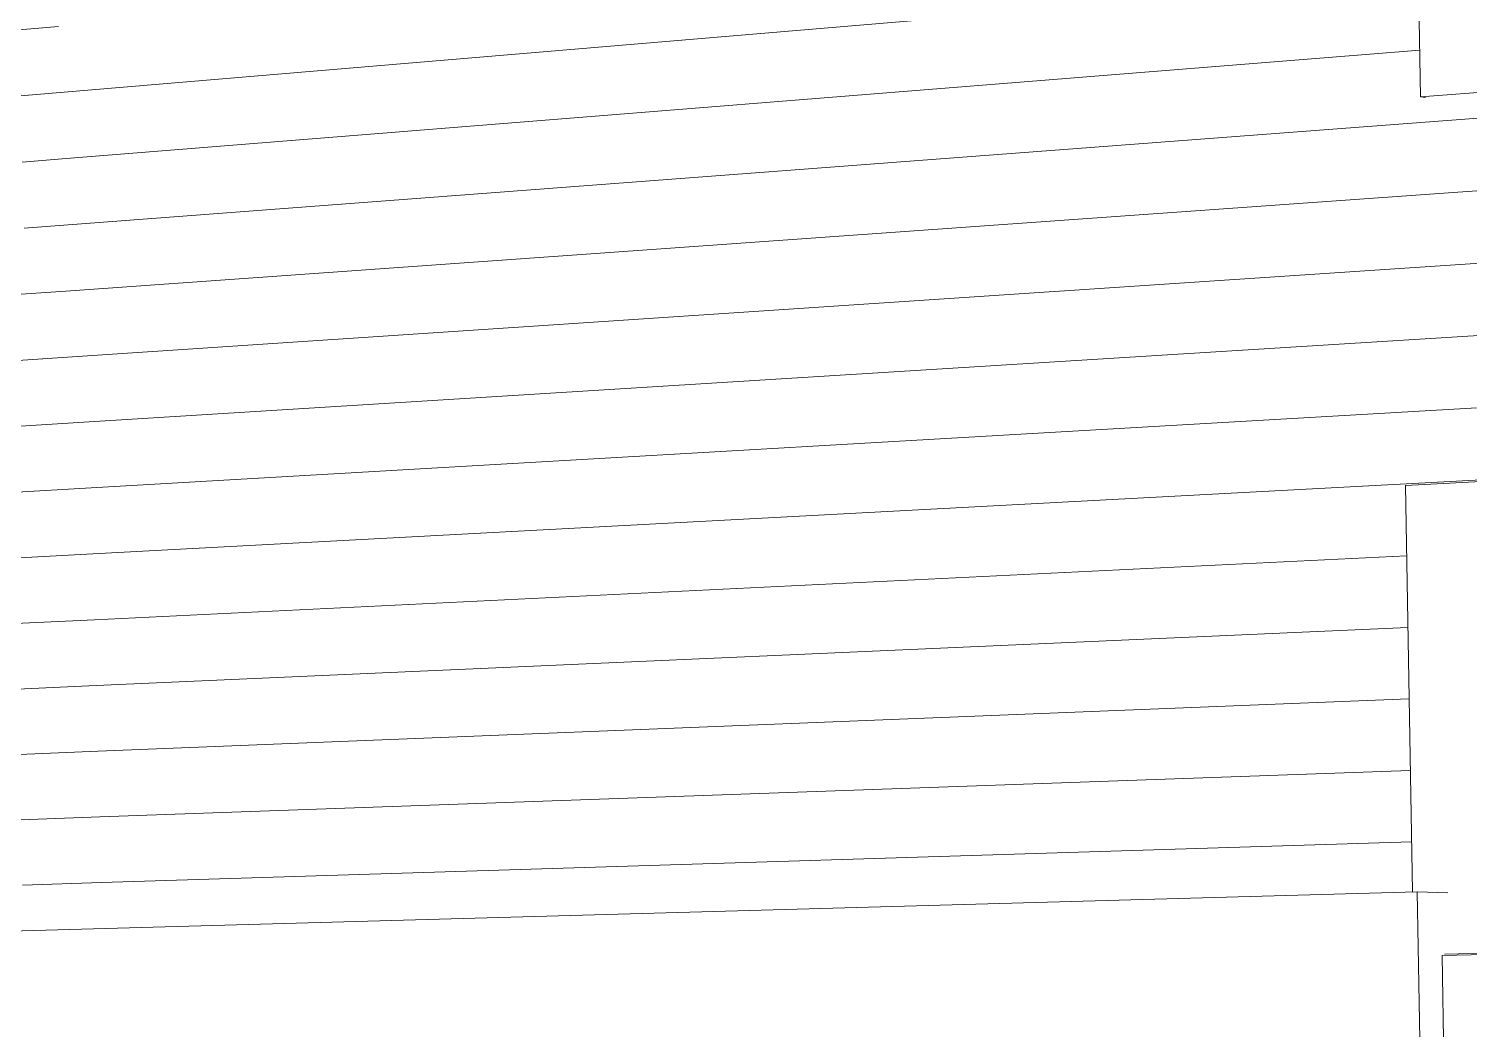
# Model space of a CAD drawing. Header units: inches. Extents: x 205 to 211, y -138 to -29.
# Drawn here: x 206.8258 to 206.9374, y -137.5258 to -137.4483 of the extents above; entities that cross this region are included whole.
import ezdxf

# ---------------------------------------------------------------- set-up
doc = ezdxf.new("R2010")
doc.units = ezdxf.units.IN
doc.header["$MEASUREMENT"] = 0
for name, color, linetype, lineweight in [('A-GLAZ', 151, 'Continuous', 13), ('A-WALL', 113, 'Continuous', 13), ('A-WALL-PATT', 111, 'Continuous', 13)]:
    doc.layers.add(name, color=color, linetype=linetype, lineweight=lineweight)

# ---------------------------------------------------------------- blocks, each defined once
blk = doc.blocks.new('FP_72-Looking SouthWest')
at = {"layer": 'A-WALL-PATT', "lineweight": 9}
for p, q in [((-72.37695, -137.47407), (-72.3708, -137.47366)), ((-72.37681, -137.47916), (-72.37066, -137.47878)), ((-72.37667, -137.48424), (-72.37052, -137.48389)), ((-72.37653, -137.48932), (-72.37038, -137.48899)), ((-72.37639, -137.4944), (-72.37025, -137.4941)), ((-72.37625, -137.49947), (-72.37011, -137.49919)), ((-72.37611, -137.50453), (-72.36997, -137.50429)), ((-72.37597, -137.50959), (-72.36983, -137.50937)), ((-72.37583, -137.51465), (-72.3697, -137.51446))]:
    blk.add_line(p, q, dxfattribs=at)
blk = doc.blocks.new('FP_73-Looking SouthWest')
at = {"layer": 'A-WALL-PATT', "lineweight": 9}
for p, q in [((-72.37964, -137.37645), (-72.375, -137.37574)), ((-72.3795, -137.38163), (-72.37486, -137.38094)), ((-72.37936, -137.38681), (-72.37472, -137.38614)), ((-72.37921, -137.39198), (-72.37458, -137.39134)), ((-72.37907, -137.39715), (-72.37444, -137.39653)), ((-72.37893, -137.40231), (-72.3743, -137.40171)), ((-72.37836, -137.42291), (-72.37374, -137.42239)), ((-72.37822, -137.42805), (-72.3736, -137.42755)), ((-72.37808, -137.43318), (-72.37346, -137.43271)), ((-72.37793, -137.43831), (-72.37332, -137.43786)), ((-72.37779, -137.44343), (-72.37318, -137.443)), ((-72.37765, -137.44855), (-72.37304, -137.44814)), ((-72.37751, -137.45366), (-72.3729, -137.45327)), ((-72.37584, -137.45865), (-72.37276, -137.4584)), ((-72.3757, -137.46376), (-72.37262, -137.46353)), ((-72.37709, -137.46897), (-72.37248, -137.46865)), ((-72.37695, -137.47407), (-72.37234, -137.47376))]:
    blk.add_line(p, q, dxfattribs=at)
blk = doc.blocks.new('FP_75-Looking SouthWest')
at = {"layer": 'A-WALL-PATT', "lineweight": 9}
for p, q in [((-72.3729, -137.45327), (-72.26737, -137.44436)), ((-72.37276, -137.4584), (-72.2676, -137.44999)), ((-72.37262, -137.46353), (-72.22909, -137.45269)), ((-72.37248, -137.46865), (-72.22901, -137.45846)), ((-72.37234, -137.47376), (-72.22317, -137.46383)), ((-72.37066, -137.47878), (-72.22309, -137.46961)), ((-72.37052, -137.48389), (-72.22302, -137.47538)), ((-72.37038, -137.48899), (-72.22294, -137.48114)), ((-72.37025, -137.4941), (-72.26862, -137.48914)), ((-72.37011, -137.49919), (-72.26853, -137.49469)), ((-72.36997, -137.50429), (-72.26843, -137.50023)), ((-72.36983, -137.50937), (-72.26833, -137.50577)), ((-72.3697, -137.51446), (-72.26823, -137.5113))]:
    blk.add_line(p, q, dxfattribs=at)

msp = doc.modelspace()

# ---------------------------------------------------------------- linework, layer by layer
at = {"layer": 'A-GLAZ', "lineweight": 9}
for p, q in [((206.93364, -137.45361), (206.93351, -137.44616)), ((206.97398, -137.4505), (206.93364, -137.45361)), ((206.93403, -137.45364), (206.93364, -137.45361)), ((206.97271, -137.48156), (206.93246, -137.4837)), ((206.93246, -137.4837), (206.93301, -137.51518)), ((206.93549, -137.52001), (206.9729, -137.51911))]:
    msp.add_line(p, q, dxfattribs=at)
at = {"layer": 'A-WALL'}
for p, q in [((206.93338, -137.51518), (206.81798, -137.51841)), ((206.93361, -137.52804), (206.93338, -137.51518)), ((206.93338, -137.51518), (206.93574, -137.51525)), ((206.97639, -137.51911), (206.9353, -137.5201)), ((206.9353, -137.5201), (206.93552, -137.53292))]:
    msp.add_line(p, q, dxfattribs=at)

# ---------------------------------------------------------------- block references
at = {"layer": 'A-WALL', "lineweight": 9}
for name in ['FP_75-Looking SouthWest', 'FP_73-Looking SouthWest', 'FP_72-Looking SouthWest']:
    msp.add_blockref(name, (279.20117, 0), dxfattribs=at)

doc.saveas('drawing.dxf')
